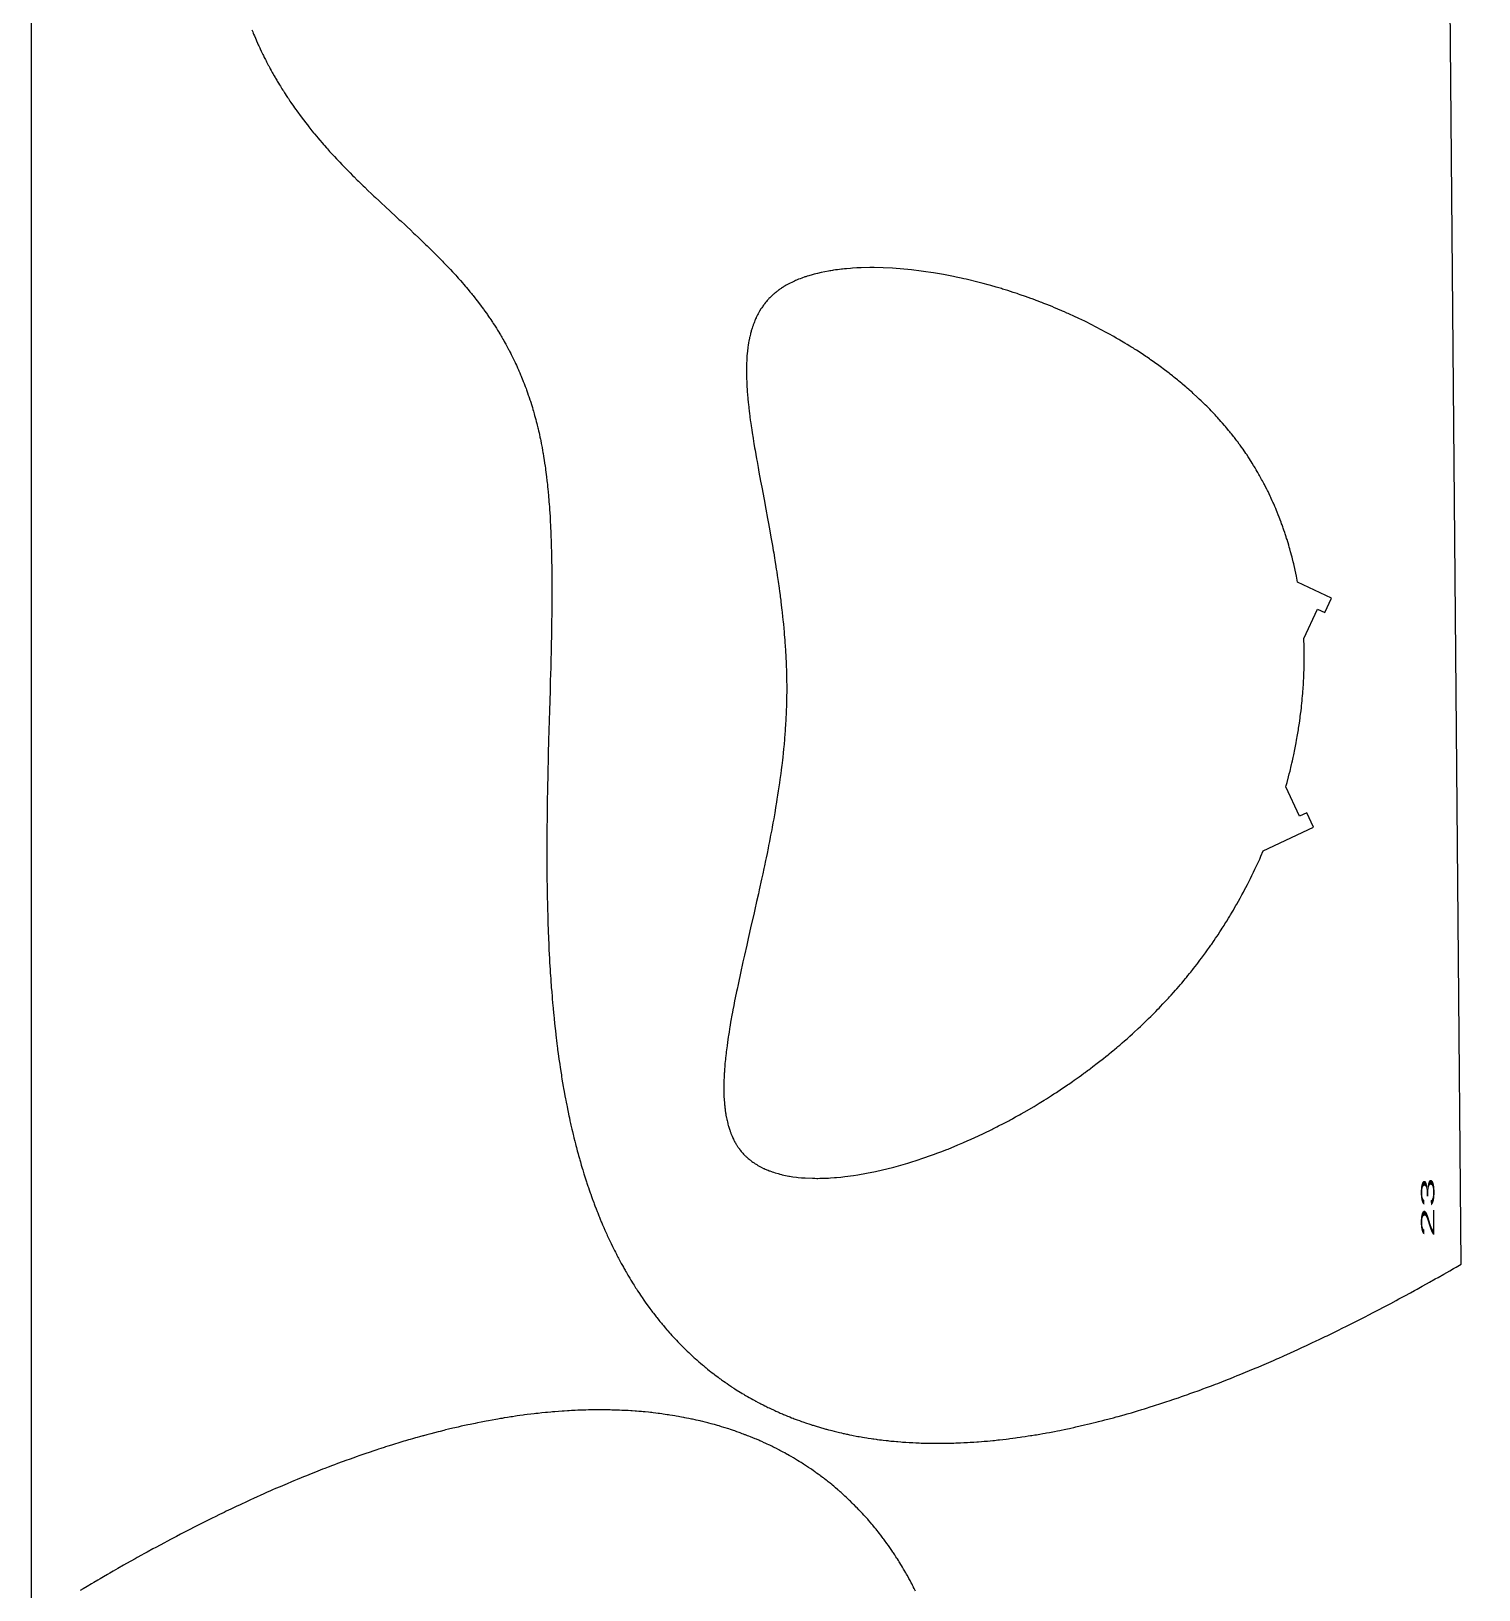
# Model space of a CAD drawing. Header units: metres. Extents: x 525 to 650, y -2 to 248.
# Drawn here: x 525.2 to 579.1, y 65.2 to 123.3 of the extents above; entities that cross this region are included whole.
import ezdxf

# ---------------------------------------------------------------- set-up
doc = ezdxf.new("R2010")
doc.units = ezdxf.units.M
doc.header["$MEASUREMENT"] = 0
doc.layers.add('1', color=7, linetype='Continuous', lineweight=0)
doc.styles.add('Style-ENGINEERING', font='ENGINEERING.shx')

msp = doc.modelspace()

# ---------------------------------------------------------------- linework, layer by layer
at = {"flags": 128}
for points in [[(650.1547, -2.443354), (650.1547, 247.556646), (525.1547, 247.556646), (525.1547, -2.443354), (650.1547, -2.443354)], [(533.378613, 123.361351), (533.408894, 123.285136), (533.429381, 123.234423), (533.443172, 123.200658), (533.47107, 123.133229), (533.509247, 123.042771), (533.535118, 122.982602), (533.55255, 122.942549), (533.587856, 122.862586), (533.61472, 122.802739), (533.632812, 122.762899), (533.669432, 122.683362), (533.687958, 122.643664), (533.725441, 122.564407), (533.763496, 122.485335), (533.78918, 122.432723), (533.806443, 122.397693), (533.841301, 122.327742), (533.880708, 122.249877), (533.907236, 122.198156), (533.925035, 122.163759), (533.960904, 122.095163), (533.988041, 122.043889), (534.006243, 122.009788), (534.042912, 121.941781), (534.061378, 121.907874), (534.09857, 121.840252), (534.136108, 121.772884), (534.161323, 121.728112), (534.212204, 121.638899), (534.243019, 121.585581), (534.263681, 121.550123), (534.305286, 121.479415), (534.326229, 121.444164), (534.368394, 121.373867), (534.410927, 121.303842), (534.439486, 121.257307), (534.497088, 121.164594), (534.52977, 121.11265), (534.55167, 121.078103), (534.595737, 121.009205), (534.617903, 120.974853), (534.662498, 120.906344), (534.707444, 120.838093), (534.737601, 120.792733), (534.798375, 120.702354), (534.832828, 120.651712), (534.855904, 120.618029), (534.902309, 120.550851), (534.925639, 120.517355), (534.972551, 120.45055), (535.019798, 120.383991), (535.051481, 120.339754), (535.115291, 120.251607), (535.151441, 120.202213), (535.175644, 120.16936), (535.224296, 120.103834), (535.248745, 120.071161), (535.297887, 120.005996), (535.347354, 119.941069), (535.380512, 119.897917), (535.447257, 119.811929), (535.504018, 119.739703), (535.542084, 119.691718), (535.618756, 119.596145), (535.676729, 119.524812), (535.7156, 119.477419), (535.793867, 119.38302), (535.833261, 119.336011), (535.912559, 119.24237), (535.992527, 119.149222), (536.046205, 119.087392), (536.08215, 119.04629), (536.154419, 118.964364), (536.195289, 118.918442), (536.277493, 118.826937), (536.3603, 118.735877), (536.415833, 118.675412), (536.452997, 118.635206), (536.527662, 118.555043), (536.568534, 118.511496), (536.65066, 118.424684), (536.733281, 118.338236), (536.788629, 118.2808), (536.825643, 118.242594), (536.899943, 118.166382), (536.91211, 118.153961), (536.955435, 118.109863), (537.042376, 118.021972), (537.129689, 117.93447), (537.188095, 117.876343), (537.305356, 117.76056), (537.349476, 117.717296), (537.437945, 117.631006), (537.526701, 117.545018), (537.586022, 117.487851), (537.705, 117.373867), (537.839335, 117.246143), (537.929146, 117.16126), (537.98912, 117.104777), (538.109283, 116.992036), (538.193923, 116.912922), (538.363497, 116.755003), (538.533346, 116.597372), (538.759995, 116.38739), (538.873304, 116.282382), (538.924274, 116.235108), (539.085218, 116.085571), (539.165575, 116.0107), (539.285918, 115.898226), (539.405981, 115.785503), (539.465889, 115.729033), (539.585422, 115.615844), (539.645032, 115.559112), (539.734233, 115.473824), (539.852729, 115.35972), (539.911773, 115.302488), (540.000062, 115.216397), (540.088, 115.129995), (540.131828, 115.086671), (540.209505, 115.009438), (540.248222, 114.970715), (540.306143, 114.912493), (540.392658, 114.824837), (540.478714, 114.736778), (540.521563, 114.69259), (540.597432, 114.613763), (540.635216, 114.574216), (540.691696, 114.514725), (540.775965, 114.42509), (540.859673, 114.33496), (540.90131, 114.289703), (540.974962, 114.208922), (541.011607, 114.168372), (541.066344, 114.107343), (541.147917, 114.015331), (541.228832, 113.922739), (541.269036, 113.87622), (541.340084, 113.793143), (541.375399, 113.751421), (541.428107, 113.688604), (541.480492, 113.625502), (541.506561, 113.593842), (541.55845, 113.530303), (541.584268, 113.498422), (541.622836, 113.45046), (541.69092, 113.36477), (541.724728, 113.321719), (541.775144, 113.256881), (541.825199, 113.191726), (541.85009, 113.159027), (541.899595, 113.093386), (541.924207, 113.060443), (541.96095, 113.010872), (542.00422, 112.951877), (542.025742, 112.92228), (542.057881, 112.877757), (542.105765, 112.810688), (542.153255, 112.743271), (542.176851, 112.709431), (542.223742, 112.641487), (542.247036, 112.607381), (542.281785, 112.556053), (542.323307, 112.494), (542.343941, 112.462862), (542.374733, 112.416014), (542.420561, 112.345425), (542.465953, 112.27445), (542.488484, 112.238817), (542.533213, 112.167258), (542.555411, 112.131331), (542.588497, 112.077254), (542.593058, 112.069749), (542.640329, 111.991229), (542.67147, 111.938748), (542.692065, 111.903701), (542.732859, 111.833464), (542.763107, 111.780662), (542.783107, 111.745401), (542.822712, 111.674736), (542.842317, 111.639333), (542.881131, 111.568384), (542.919418, 111.497246), (542.944652, 111.449715), (542.961344, 111.417981), (542.994418, 111.354402), (543.022585, 111.299496), (543.041193, 111.26283), (543.077999, 111.189352), (543.096199, 111.15254), (543.096199, 111.15254), (543.132192, 111.078769), (543.167644, 111.004804), (543.19098, 110.955386), (543.206404, 110.922392), (543.236935, 110.856292), (543.262366, 110.800401), (543.279153, 110.76308), (543.312328, 110.688295), (543.328717, 110.650831), (543.361098, 110.575761), (543.392952, 110.5005), (543.413897, 110.450222), (543.427731, 110.416657), (543.455091, 110.349415), (543.477856, 110.292565), (543.492871, 110.254606), (543.522513, 110.17855), (543.537142, 110.140453), (543.566016, 110.06412), (543.59438, 109.987604), (543.613007, 109.936492), (543.625301, 109.902372), (543.649591, 109.834026), (543.679765, 109.74732), (543.69953, 109.689391), (543.712553, 109.650715), (543.738227, 109.573231), (543.757161, 109.515003), (543.769631, 109.476128), (543.794206, 109.398249), (543.806311, 109.359243), (543.830162, 109.281103), (543.853534, 109.20279), (543.86885, 109.150487), (543.898852, 109.045652), (543.914849, 108.988399), (543.925377, 108.950181), (543.946105, 108.873627), (543.956305, 108.835292), (543.976383, 108.758504), (543.996031, 108.681561), (544.008892, 108.630181), (544.03405, 108.527217), (544.043291, 108.488535), (544.061458, 108.41106), (544.07921, 108.333435), (544.090814, 108.281602), (544.113475, 108.17774), (544.129995, 108.099672), (544.140784, 108.047545), (544.161825, 107.9431), (544.172079, 107.890781), (544.19206, 107.785954), (544.211343, 107.680876), (544.223814, 107.610686), (544.231959, 107.563831), (544.247843, 107.469977), (544.261952, 107.383665), (544.271096, 107.326115), (544.288766, 107.210995), (544.305624, 107.09585), (544.316425, 107.019075), (544.323437, 106.967885), (544.337018, 106.865493), (544.344891, 106.804049), (544.360035, 106.681144), (544.374401, 106.558214), (544.383561, 106.476249), (544.389488, 106.4216), (544.400922, 106.31229), (544.407113, 106.250795), (544.418994, 106.127791), (544.430224, 106.004767), (544.437361, 105.922741), (544.441969, 105.868052), (544.450831, 105.758664), (544.455614, 105.697127), (544.464756, 105.57404), (544.473351, 105.450937), (544.478787, 105.368859), (544.488977, 105.204683), (544.492572, 105.14311), (544.499403, 105.019954), (544.505771, 104.896783), (544.509766, 104.814662), (544.517181, 104.650402), (544.519769, 104.588799), (544.524643, 104.465583), (544.529122, 104.342355), (544.531897, 104.260197), (544.536958, 104.095866), (544.541905, 103.910971), (544.544783, 103.787696), (544.546522, 103.705506), (544.549587, 103.541115), (544.552402, 103.356156), (544.553923, 103.232839), (544.554786, 103.150623), (544.556162, 102.986181), (544.557176, 102.801167), (544.557554, 102.677816), (544.557632, 102.431093), (544.557135, 102.246033), (544.556554, 102.122653), (544.55483, 101.875875), (544.553076, 101.690778), (544.551701, 101.567374), (544.548492, 101.320551), (544.546672, 101.197134), (544.542632, 100.950286), (544.538103, 100.703424), (544.534836, 100.538841), (544.527772, 100.20966), (544.519103, 99.839309), (544.512966, 99.592398), (544.500023, 99.098557), (544.48989, 98.728165), (544.469072, 97.987369), (544.448307, 97.246573), (544.43822, 96.876182), (544.425318, 96.382337), (544.419167, 96.13542), (544.410399, 95.765054), (544.403135, 95.435851), (544.399713, 95.271253), (544.394862, 95.024362), (544.38828, 94.654039), (544.383192, 94.324878), (544.380938, 94.160303), (544.377941, 93.913449), (544.375428, 93.666604), (544.374362, 93.543185), (544.372791, 93.32378), (544.372166, 93.214081), (544.371436, 93.049536), (544.370821, 92.802728), (544.370806, 92.555932), (544.371031, 92.432538), (544.371826, 92.21318), (544.372419, 92.103504), (544.37356, 91.938996), (544.375851, 91.692246), (544.378864, 91.445509), (544.38065, 91.322146), (544.3843, 91.102844), (544.386358, 90.993197), (544.389744, 90.828733), (544.395513, 90.582051), (544.402137, 90.335385), (544.405778, 90.212058), (544.412811, 89.992822), (544.416602, 89.88321), (544.422638, 89.718798), (544.429103, 89.554394), (544.432499, 89.472196), (544.439626, 89.307805), (544.443358, 89.225613), (544.449172, 89.102329), (544.460158, 88.883171), (544.465969, 88.773598), (544.475091, 88.609247), (544.484711, 88.444905), (544.489711, 88.362738), (544.500097, 88.198411), (544.505486, 88.116252), (544.513817, 87.993018), (544.524084, 87.84697), (544.529379, 87.773949), (544.537526, 87.664422), (544.550216, 87.500141), (544.56348, 87.33587), (544.57033, 87.25374), (544.584476, 87.089487), (544.591774, 87.007365), (544.603007, 86.884188), (544.618526, 86.719962), (544.626522, 86.637854), (544.638815, 86.514697), (544.65794, 86.329976), (544.677903, 86.145272), (544.688206, 86.052926), (544.704068, 85.914415), (544.720428, 85.775914), (544.728797, 85.706667), (544.745919, 85.568181), (544.754675, 85.498942), (544.768054, 85.395087), (544.772579, 85.360472), (544.794477, 85.196466), (544.805703, 85.114528), (544.822892, 84.991702), (544.840508, 84.868977), (544.849478, 84.807652), (544.867745, 84.685078), (544.877044, 84.623829), (544.8912, 84.532005), (544.910468, 84.409665), (544.920272, 84.348534), (544.920272, 84.348534), (544.935192, 84.256889), (544.958061, 84.119533), (544.982795, 83.974979), (544.995412, 83.90276), (545.014654, 83.794506), (545.044239, 83.632292), (545.064451, 83.524263), (545.074705, 83.470283), (545.090272, 83.389357), (545.111381, 83.281537), (545.122087, 83.227662), (545.138339, 83.146895), (545.163151, 83.025846), (545.193244, 82.882539), (545.208572, 82.810952), (545.231922, 82.703654), (545.255706, 82.596457), (545.267762, 82.542897), (545.292207, 82.435854), (545.304596, 82.382371), (545.323391, 82.302196), (545.34885, 82.195389), (545.361751, 82.142026), (545.381319, 82.062031), (545.411163, 81.942154), (545.438193, 81.835713), (545.451887, 81.782534), (545.472654, 81.702818), (545.504317, 81.583365), (545.536604, 81.464056), (545.552984, 81.404457), (545.582497, 81.298594), (545.597444, 81.245707), (545.620106, 81.166433), (545.654645, 81.047649), (545.689849, 80.92902), (545.707702, 80.869764), (545.737611, 80.771823), (545.752741, 80.722894), (545.775658, 80.649551), (545.810537, 80.539655), (545.846028, 80.4299), (545.864006, 80.375077), (545.900429, 80.26554), (545.918877, 80.210826), (545.946848, 80.128824), (545.984705, 80.019619), (546.003877, 79.965073), (546.032942, 79.883325), (546.077236, 79.760864), (546.08325, 79.74443), (546.118368, 79.649359), (546.1361, 79.601924), (546.162915, 79.530899), (546.203629, 79.424648), (546.244935, 79.318744), (546.265812, 79.265923), (546.308016, 79.160543), (546.329344, 79.107985), (546.361619, 79.029315), (546.399136, 78.939148), (546.418064, 78.894164), (546.446672, 78.826814), (546.490068, 78.726072), (546.534049, 78.625672), (546.556261, 78.575602), (546.60113, 78.47572), (546.623787, 78.425911), (546.658055, 78.35136), (546.704273, 78.252268), (546.727609, 78.202854), (546.7629, 78.128902), (546.816482, 78.01835), (546.864767, 77.920466), (546.889143, 77.871661), (546.926, 77.798624), (546.963211, 77.725794), (546.98195, 77.689457), (547.019697, 77.61694), (547.038705, 77.580761), (547.067386, 77.52659), (547.11888, 77.430582), (547.14487, 77.38272), (547.184161, 77.311106), (547.223823, 77.239709), (547.243793, 77.204091), (547.284013, 77.133021), (547.304264, 77.097568), (547.334818, 77.044491), (547.389662, 76.950442), (547.417338, 76.903566), (547.459174, 76.833439), (547.501396, 76.763538), (547.522653, 76.728673), (547.56546, 76.659115), (547.587011, 76.624421), (547.619522, 76.57249), (547.677873, 76.48049), (547.707315, 76.434646), (547.751813, 76.366076), (547.796718, 76.297744), (547.819323, 76.263667), (547.864841, 76.195693), (547.887755, 76.161796), (547.922319, 76.111065), (547.984348, 76.021215), (548.015642, 75.976454), (548.062936, 75.909518), (548.110656, 75.842832), (548.134677, 75.809583), (548.183043, 75.743274), (548.207388, 75.710214), (548.244111, 75.660744), (548.287954, 75.6023), (548.310006, 75.573155), (548.343248, 75.529532), (548.393482, 75.464316), (548.444166, 75.399361), (548.469678, 75.366983), (548.521042, 75.302427), (548.546895, 75.270249), (548.585891, 75.222108), (548.642679, 75.152839), (548.671277, 75.118325), (548.714433, 75.066704), (548.779752, 74.989615), (548.845779, 74.91294), (548.879061, 74.87476), (548.946163, 74.798714), (548.979986, 74.760851), (549.031062, 74.704256), (549.079679, 74.651029), (549.104085, 74.624542), (549.140819, 74.584967), (549.196196, 74.525959), (549.251906, 74.467375), (549.279887, 74.438242), (549.336098, 74.380296), (549.364328, 74.351482), (549.406831, 74.30846), (549.463794, 74.251471), (549.492401, 74.223136), (549.535468, 74.180834), (549.600422, 74.117831), (549.658515, 74.062282), (549.687688, 74.034667), (549.731604, 73.993446), (549.797833, 73.932066), (549.864488, 73.871228), (549.897975, 73.841013), (549.95777, 73.787632), (549.987795, 73.761102), (550.032989, 73.721509), (550.101137, 73.662573), (550.169713, 73.604182), (550.204161, 73.57519), (550.273379, 73.517617), (550.308148, 73.489035), (550.360504, 73.446418), (550.436573, 73.385388), (550.474797, 73.355115), (550.53237, 73.310005), (550.590227, 73.265258), (550.619263, 73.243021), (550.677547, 73.198818), (550.706796, 73.176852), (550.750803, 73.144075), (550.809729, 73.100689), (550.839299, 73.079133), (550.883788, 73.046969), (550.950824, 72.999107), (551.010716, 72.956951), (551.040769, 72.93601), (551.085983, 72.90477), (551.154107, 72.858295), (551.222596, 72.812284), (551.256976, 72.789452), (551.333062, 72.739547), (551.371271, 72.714806), (551.428793, 72.677959), (551.486564, 72.64143), (551.515544, 72.623286), (551.57369, 72.587235), (551.602857, 72.569329), (551.646726, 72.54262), (551.705436, 72.507287), (551.734886, 72.489741), (551.779178, 72.463571), (551.845882, 72.424655), (551.905442, 72.390404), (551.935316, 72.373398), (551.980247, 72.348041), (552.047908, 72.310344), (552.11589, 72.273055), (552.150002, 72.254563), (552.157752, 72.250382), (552.247472, 72.202522), (552.307447, 72.171079), (552.307447, 72.171079), (552.347501, 72.150324), (552.427781, 72.109303), (552.48814, 72.078966), (552.528449, 72.058945), (552.609237, 72.019387), (552.649715, 71.99985), (552.730838, 71.961257), (552.812183, 71.923303), (552.866535, 71.898353), (552.902825, 71.881876), (552.975533, 71.849295), (553.032281, 71.824264), (553.070171, 71.807743), (553.146089, 71.775099), (553.184117, 71.758975), (553.26031, 71.727124), (553.336686, 71.695798), (553.387704, 71.675204), (553.42176, 71.661604), (553.489981, 71.634711), (553.547652, 71.612338), (553.586156, 71.597583), (553.663297, 71.568461), (553.701934, 71.554091), (553.779342, 71.525736), (553.856926, 71.497889), (553.908746, 71.479605), (553.943337, 71.46754), (554.012621, 71.44371), (554.051653, 71.430479), (554.129849, 71.404392), (554.208218, 71.378803), (554.260559, 71.36202), (554.295496, 71.350953), (554.365471, 71.329112), (554.444355, 71.305004), (554.497038, 71.289205), (554.532202, 71.278792), (554.60263, 71.258256), (554.655539, 71.243106), (554.690853, 71.233125), (554.761581, 71.21345), (554.796994, 71.203755), (554.867919, 71.184649), (554.938975, 71.165921), (554.986419, 71.153645), (555.08148, 71.129593), (555.170983, 71.107605), (555.230765, 71.093271), (555.270669, 71.083859), (555.350597, 71.065377), (555.410648, 71.051816), (555.450731, 71.042918), (555.531015, 71.025462), (555.571217, 71.016904), (555.651737, 71.000126), (555.732415, 70.983799), (555.786286, 70.973163), (555.894237, 70.952487), (555.902878, 70.950869), (555.964326, 70.939514), (556.005293, 70.932093), (556.087233, 70.91761), (556.128205, 70.910545), (556.210155, 70.896769), (556.29211, 70.883458), (556.346751, 70.874842), (556.45604, 70.858219), (556.51752, 70.849224), (556.558509, 70.843368), (556.640491, 70.831991), (556.681484, 70.82647), (556.763475, 70.81576), (556.845472, 70.805489), (556.90014, 70.798883), (557.009484, 70.786248), (557.070994, 70.779475), (557.112003, 70.775092), (557.194025, 70.766645), (557.235038, 70.762579), (557.317068, 70.75476), (557.399104, 70.747355), (557.453797, 70.742648), (557.563192, 70.733777), (557.624731, 70.729104), (557.747818, 70.720434), (557.870917, 70.712659), (557.952989, 70.707967), (558.007707, 70.705055), (558.11715, 70.699748), (558.240285, 70.694591), (558.322381, 70.691628), (558.377114, 70.689862), (558.486588, 70.686829), (558.568699, 70.684987), (558.623443, 70.683964), (558.732937, 70.682407), (558.787687, 70.68187), (558.897194, 70.681279), (559.00671, 70.681323), (559.079725, 70.681703), (559.128404, 70.68211), (559.225766, 70.683294), (559.287382, 70.684295), (559.410621, 70.68688), (559.533871, 70.690233), (559.616043, 70.692891), (559.670827, 70.694851), (559.780402, 70.699214), (559.903682, 70.704827), (559.985875, 70.70898), (560.040672, 70.71193), (560.150273, 70.718262), (560.232479, 70.723387), (560.287285, 70.726982), (560.396903, 70.734595), (560.451715, 70.738612), (560.561344, 70.747066), (560.670982, 70.756074), (560.744077, 70.762385), (560.792809, 70.766727), (560.890278, 70.775733), (560.98473, 70.784867), (561.047701, 70.791177), (561.173651, 70.804324), (561.236629, 70.811159), (561.362592, 70.82535), (561.488565, 70.840228), (561.572552, 70.850525), (561.628546, 70.857558), (561.740538, 70.872021), (561.831128, 70.884106), (561.891466, 70.892346), (562.012011, 70.90926), (562.072219, 70.917933), (562.192504, 70.935704), (562.312619, 70.954039), (562.392602, 70.966571), (562.445883, 70.975062), (562.552346, 70.992367), (562.613446, 71.002503), (562.735519, 71.023192), (562.857424, 71.044436), (562.938601, 71.058903), (562.992678, 71.068682), (563.100735, 71.088558), (563.161461, 71.099925), (563.282792, 71.123054), (563.403964, 71.146707), (563.484658, 71.162764), (563.538415, 71.173595), (563.645838, 71.19556), (563.766543, 71.220748), (563.846929, 71.237818), (563.900483, 71.24932), (564.0075, 71.272617), (564.087687, 71.290343), (564.247863, 71.32644), (564.407782, 71.363387), (564.514252, 71.388484), (564.585171, 71.40542), (564.726859, 71.439778), (564.846258, 71.469267), (564.92578, 71.489177), (565.084644, 71.529593), (565.163986, 71.550097), (565.322492, 71.591689), (565.480765, 71.634051), (565.586151, 71.662715), (565.656352, 71.68201), (565.79662, 71.721043), (565.914834, 71.75443), (565.993573, 71.776916), (566.150887, 71.822433), (566.229461, 71.845461), (566.386449, 71.892049), (566.543224, 71.93934), (566.647622, 71.971254), (566.71717, 71.992699), (566.856142, 72.035994), (566.973274, 72.07294), (567.051298, 72.097779), (567.207195, 72.147956), (567.285069, 72.173292), (567.440667, 72.224451), (567.596069, 72.276256), (567.699563, 72.311147), (567.768511, 72.334564), (567.906295, 72.381769), (568.022434, 72.421981), (568.099802, 72.448981), (568.254397, 72.50344), (568.331626, 72.530897), (568.485946, 72.586262), (568.640085, 72.642222), (568.742745, 72.679855), (568.811142, 72.705089), (568.94783, 72.755898), (568.94783, 72.755898), (569.063053, 72.799122), (569.139815, 72.828116), (569.293209, 72.886529), (569.369842, 72.915945), (569.522981, 72.975196), (569.675952, 73.034997), (569.777841, 73.075168), (569.845727, 73.102083), (569.9814, 73.15623), (570.095776, 73.202244), (570.171976, 73.233085), (570.324256, 73.295162), (570.400336, 73.326396), (570.552379, 73.389252), (570.704267, 73.452621), (570.805439, 73.495148), (570.87285, 73.523624), (571.007581, 73.580873), (571.096327, 73.618825), (571.273666, 73.695236), (571.450802, 73.772317), (571.56878, 73.824072), (571.647383, 73.858738), (571.804472, 73.928456), (571.836263, 73.942636), (571.970384, 74.00272), (572.059701, 74.042965), (572.238102, 74.123905), (572.327187, 74.164598), (572.505129, 74.246424), (572.682771, 74.328832), (572.801034, 74.384089), (572.879804, 74.421068), (573.03717, 74.49536), (573.148844, 74.548414), (573.223231, 74.583907), (573.371851, 74.655184), (573.446087, 74.690969), (573.594409, 74.762825), (573.742535, 74.835061), (573.841177, 74.883428), (574.038205, 74.98066), (574.148884, 75.035641), (574.222611, 75.072409), (574.369924, 75.146218), (574.44351, 75.183258), (574.590545, 75.257606), (574.737397, 75.332308), (574.835197, 75.382305), (575.030558, 75.482763), (575.140309, 75.539539), (575.359515, 75.653667), (575.57833, 75.768551), (575.723992, 75.845556), (575.821006, 75.897075), (576.014809, 76.000547), (576.123694, 76.059002), (576.341184, 76.17645), (576.558308, 76.294607), (576.702857, 76.373767), (576.799134, 76.426711), (576.991479, 76.533007), (577.153554, 76.623112), (577.261495, 76.683392), (577.477119, 76.804453), (577.584803, 76.865231), (577.799918, 76.987277), (578.0147, 77.109969), (578.157704, 77.192117), (578.25296, 77.247039), (578.44328, 77.357254), (577.964096, 131.393236)], [(571.068271, 92.764267), (572.940224, 93.637173), (572.686653, 94.180958), (572.41476, 94.054172), (571.907618, 95.141742), (571.922662, 95.195492), (571.952262, 95.303066), (572.009513, 95.518487), (572.037161, 95.626324), (572.064155, 95.73424), (572.077407, 95.788227), (572.096978, 95.869239), (572.122497, 95.977315), (572.135011, 96.031378), (572.153473, 96.112499), (572.18047, 96.234243), (572.203767, 96.342515), (572.215167, 96.396669), (572.231957, 96.477922), (572.256442, 96.599845), (572.280087, 96.721815), (572.291593, 96.782815), (572.311528, 96.891282), (572.321245, 96.945526), (572.335507, 97.0269), (572.356195, 97.148982), (572.376033, 97.271081), (572.385634, 97.332134), (572.404196, 97.454246), (572.413157, 97.515303), (572.426199, 97.606887), (572.441032, 97.715424), (572.448195, 97.769689), (572.458622, 97.851081), (572.473546, 97.97315), (572.487609, 98.095191), (572.494318, 98.1562), (572.507087, 98.278188), (572.513147, 98.339166), (572.521832, 98.430611), (572.532653, 98.552491), (572.537737, 98.61341), (572.544956, 98.704758), (572.551685, 98.796069), (572.554866, 98.84171), (572.561914, 98.949852), (572.565179, 99.003899), (572.569753, 99.08494), (572.575882, 99.206427), (572.581133, 99.32782), (572.583429, 99.388479), (572.587359, 99.509719), (572.588993, 99.570297), (572.591031, 99.661111), (572.592972, 99.782093), (572.593611, 99.842537), (572.594153, 99.933142), (572.594194, 100.023672), (572.594027, 100.068908), (572.59297, 100.189439), (572.592106, 100.24965), (572.590392, 100.339895), (572.588175, 100.430052), (572.586877, 100.475097), (572.583903, 100.565117), (572.582227, 100.610092), (572.579476, 100.677509), (573.086617, 101.765079), (573.35851, 101.638293), (573.612081, 102.182078), (572.344273, 102.773266), (572.300335, 103.000284), (572.277009, 103.113354), (572.252778, 103.226122), (572.240322, 103.282391), (572.214729, 103.394696), (572.201591, 103.45073), (572.181457, 103.534631), (572.153813, 103.646214), (572.139649, 103.701881), (572.117973, 103.785226), (572.095783, 103.86838), (572.084494, 103.909885), (572.053759, 104.020326), (572.038047, 104.075414), (572.014047, 104.15788), (571.989528, 104.240144), (571.977075, 104.281199), (571.951777, 104.363153), (571.938934, 104.404052), (571.919424, 104.465302), (571.884017, 104.573895), (571.865965, 104.628048), (571.838452, 104.709095), (571.810416, 104.789922), (571.796202, 104.830252), (571.767379, 104.910744), (571.752772, 104.950905), (571.730613, 105.011039), (571.700609, 105.091015), (571.68541, 105.130917), (571.662363, 105.190658), (571.627237, 105.280022), (571.584741, 105.385541), (571.56314, 105.438139), (571.530297, 105.516833), (571.496924, 105.595279), (571.480039, 105.634408), (571.445869, 105.712478), (571.428585, 105.751418), (571.402408, 105.809709), (571.36704, 105.887204), (571.349156, 105.925854), (571.32208, 105.983707), (571.280902, 106.070209), (571.24373, 106.146816), (571.224943, 106.18502), (571.196511, 106.242198), (571.153297, 106.327678), (571.109403, 106.412809), (571.0872, 106.455243), (571.03389, 106.555474), (571.006875, 106.605401), (570.965902, 106.680054), (570.924389, 106.754419), (570.903429, 106.791493), (570.861102, 106.865422), (570.839736, 106.902276), (570.807431, 106.957419), (570.763883, 107.030683), (570.741904, 107.067202), (570.708681, 107.12184), (570.658272, 107.203477), (570.612883, 107.275717), (570.589984, 107.311721), (570.555379, 107.365582), (570.502893, 107.446044), (570.449714, 107.526107), (570.422863, 107.565988), (570.3747, 107.636636), (570.350412, 107.67184), (570.313721, 107.724493), (570.258105, 107.80313), (570.201789, 107.88135), (570.17337, 107.920303), (570.116005, 107.997893), (570.087059, 108.036528), (570.043312, 108.09428), (569.991067, 108.162268), (569.955932, 108.207406), (569.932375, 108.237413), (569.884939, 108.297228), (569.849083, 108.341912), (569.825047, 108.371618), (569.776661, 108.430828), (569.752311, 108.460332), (569.703301, 108.519139), (569.653879, 108.577676), (569.620704, 108.616551), (569.553815, 108.693941), (569.515876, 108.737262), (569.490459, 108.766058), (569.439328, 108.823448), (569.413615, 108.852041), (569.361895, 108.909024), (569.309788, 108.965735), (569.274837, 109.003392), (569.204425, 109.078344), (569.177848, 109.106326), (569.124412, 109.162086), (569.070604, 109.217573), (569.034527, 109.254413), (568.961886, 109.32773), (568.906984, 109.382398), (568.870183, 109.418692), (568.79611, 109.490913), (568.758838, 109.526842), (568.683832, 109.598332), (568.608215, 109.669334), (568.455182, 109.809871), (568.411717, 109.849043), (568.382637, 109.875072), (568.324235, 109.926923), (568.294913, 109.952744), (568.23603, 110.00418), (568.17683, 110.055339), (568.137189, 110.089291), (568.057495, 110.156825), (568.02747, 110.182023), (567.96719, 110.23221), (567.906611, 110.282119), (567.866059, 110.315238), (567.784564, 110.381102), (567.723104, 110.430176), (567.681971, 110.462736), (567.599328, 110.527484), (567.557819, 110.559672), (567.474434, 110.623673), (567.390565, 110.687176), (567.390565, 110.687176), (567.221408, 110.812685), (567.125446, 110.882404), (567.061154, 110.928531), (567.018154, 110.959126), (566.931826, 111.019938), (566.866796, 111.065218), (566.82331, 111.095247), (566.736024, 111.154928), (566.692226, 111.18458), (566.604325, 111.243504), (566.516024, 111.301924), (566.338258, 111.417244), (566.271205, 111.459967), (566.226388, 111.48829), (566.136483, 111.544555), (566.091396, 111.572497), (566.00096, 111.627999), (565.91018, 111.682992), (565.727625, 111.791445), (565.681784, 111.818239), (565.589869, 111.871443), (565.497649, 111.924134), (565.312324, 112.027977), (565.219236, 112.079126), (565.032253, 112.17988), (564.844247, 112.278567), (564.465436, 112.469722), (564.41189, 112.495937), (564.304609, 112.547871), (564.197085, 112.599145), (564.125274, 112.632961), (564.077345, 112.655341), (563.981359, 112.699709), (563.87318, 112.748997), (563.800952, 112.781487), (563.752754, 112.802983), (563.65625, 112.845581), (563.583784, 112.877184), (563.535432, 112.898088), (563.438637, 112.939502), (563.390195, 112.960011), (563.293229, 113.000632), (563.196159, 113.040726), (563.001741, 113.119324), (562.892238, 113.162604), (562.819187, 113.191083), (562.770466, 113.209903), (562.672982, 113.247145), (562.599835, 113.274726), (562.551056, 113.292947), (562.45347, 113.328989), (562.404665, 113.34681), (562.307034, 113.38205), (562.209384, 113.416755), (562.014061, 113.484557), (561.940817, 113.509429), (561.891991, 113.525843), (561.794353, 113.558266), (561.745543, 113.574276), (561.647945, 113.605891), (561.550385, 113.636966), (561.355408, 113.697496), (561.306701, 113.71229), (561.209336, 113.741471), (561.112046, 113.77011), (560.917724, 113.825758), (560.820709, 113.852765), (560.627011, 113.905143), (560.433813, 113.955335), (560.049182, 114.049139), (560.001289, 114.060246), (559.905639, 114.082047), (559.810176, 114.103296), (559.619846, 114.144138), (559.524996, 114.163729), (559.335966, 114.201248), (559.147887, 114.236544), (558.774847, 114.300452), (558.682286, 114.315032), (558.498059, 114.34251), (558.315084, 114.367744), (557.953153, 114.411452), (557.247243, 114.471691), (556.904332, 114.488136), (556.56883, 114.495409), (556.404025, 114.495592), (556.080638, 114.489027), (555.922191, 114.482268), (555.765997, 114.473185), (555.688765, 114.467769), (555.536076, 114.455188), (555.460634, 114.448022), (555.385806, 114.44027), (555.348625, 114.436174), (555.201474, 114.418326), (555.128858, 114.40852), (555.056894, 114.398127), (555.021158, 114.39271), (554.950185, 114.381433), (554.914951, 114.375574), (554.862415, 114.366508), (554.588795, 114.31254), (554.456245, 114.281999), (554.326624, 114.24908), (554.262933, 114.231727), (554.137832, 114.195231), (554.076438, 114.176086), (554.015827, 114.156343), (553.985818, 114.146247), (553.867777, 114.104363), (553.80997, 114.08252), (553.752983, 114.060075), (553.7248, 114.048627), (553.669058, 114.025279), (553.641502, 114.013379), (553.600565, 113.995246), (553.49375, 113.94523), (553.44164, 113.919314), (553.390406, 113.892792), (553.365121, 113.879304), (553.315217, 113.851872), (553.290602, 113.837929), (553.254101, 113.816728), (553.206228, 113.787928), (553.182635, 113.7733), (553.147676, 113.751072), (553.113239, 113.728501), (553.096217, 113.717087), (553.058397, 113.691091), (553.033552, 113.67352), (553.017152, 113.661699), (552.98474, 113.637801), (552.96077, 113.619655), (552.944951, 113.607452), (552.913697, 113.582791), (552.898261, 113.570334), (552.86777, 113.545168), (552.837784, 113.519666), (552.818072, 113.502479), (552.779315, 113.467659), (552.757902, 113.447813), (552.743781, 113.434478), (552.715909, 113.407561), (552.702156, 113.393978), (552.675016, 113.366566), (552.648361, 113.338825), (552.630859, 113.32015), (552.596494, 113.282363), (552.583826, 113.268043), (552.558844, 113.239161), (552.534334, 113.209955), (552.518255, 113.190305), (552.486717, 113.150576), (552.463603, 113.120406), (552.448449, 113.100115), (552.418751, 113.059108), (552.404204, 113.038392), (552.375713, 112.99654), (552.348016, 112.954128), (552.294981, 112.867633), (552.280626, 112.842907), (552.271191, 112.826326), (552.252644, 112.792932), (552.243532, 112.77612), (552.225628, 112.742264), (552.208148, 112.708102), (552.196728, 112.685157), (552.174448, 112.63886), (552.166284, 112.62136), (552.150265, 112.586132), (552.134657, 112.550603), (552.124478, 112.526749), (552.104661, 112.478642), (552.090267, 112.442213), (552.080893, 112.417761), (552.062674, 112.368463), (552.053826, 112.343616), (552.036651, 112.293531), (552.020164, 112.242924), (551.989224, 112.140155), (551.983721, 112.120657), (551.972995, 112.081444), (551.96264, 112.041943), (551.955941, 112.01545), (551.943028, 111.962084), (551.933766, 111.921728), (551.92779, 111.894666), (551.916314, 111.840166), (551.910811, 111.812729), (551.900271, 111.757482), (551.890347, 111.701738), (551.872318, 111.588774), (551.866174, 111.545909), (551.862262, 111.51718), (551.854876, 111.459358), (551.851401, 111.430266), (551.84488, 111.371722), (551.838928, 111.3127), (551.838928, 111.3127), (551.828699, 111.193229), (551.826485, 111.163067), (551.822465, 111.10239), (551.81898, 111.041246), (551.813591, 110.917567), (551.811672, 110.855037), (551.80935, 110.72861), (551.809002, 110.600376), (551.813999, 110.338569), (551.816724, 110.263671), (551.818853, 110.213434), (551.820409, 110.179807), (551.823845, 110.112232), (551.826704, 110.06127), (551.833128, 109.958627), (551.840477, 109.855035), (551.845879, 109.785451), (551.849698, 109.73883), (551.857854, 109.645037), (551.862739, 109.591957), (551.873135, 109.485109), (551.884349, 109.37735), (551.892267, 109.305009), (551.897738, 109.256561), (551.909131, 109.159134), (551.922652, 109.048695), (551.932068, 108.97458), (551.938519, 108.924956), (551.951832, 108.825194), (551.962167, 108.749926), (551.969219, 108.699537), (551.983705, 108.598256), (552.006355, 108.445088), (552.022045, 108.342155), (552.054763, 108.134343), (552.073911, 108.016325), (552.086959, 107.937201), (552.113699, 107.777899), (552.127378, 107.697725), (552.155318, 107.536345), (552.183986, 107.373606), (552.203475, 107.264368), (552.243281, 107.044131), (552.273794, 106.877436), (552.336266, 106.540233), (552.378804, 106.312672), (552.46541, 105.851146), (552.531172, 105.499588), (552.597124, 105.143572), (552.630028, 104.963943), (552.679136, 104.69253), (552.7224, 104.44934), (552.743851, 104.327078), (552.775754, 104.142869), (552.807278, 103.957698), (552.82288, 103.864759), (552.85373, 103.678183), (552.868963, 103.584553), (552.891554, 103.443686), (552.921152, 103.25509), (552.935712, 103.160467), (552.957232, 103.018132), (552.978348, 102.875325), (552.988746, 102.803747), (553.024807, 102.548325), (553.042273, 102.420086), (553.05934, 102.291501), (553.067719, 102.227081), (553.084157, 102.097991), (553.092212, 102.033322), (553.104083, 101.936165), (553.119506, 101.806342), (553.127039, 101.741311), (553.13811, 101.643619), (553.154187, 101.496755), (553.167928, 101.36589), (553.174599, 101.300345), (553.18435, 101.201892), (553.198387, 101.05391), (553.211697, 100.905571), (553.218071, 100.831271), (553.228929, 100.698971), (553.234127, 100.632721), (553.241628, 100.533223), (553.252201, 100.383706), (553.261938, 100.233872), (553.266486, 100.158839), (553.27221, 100.058676), (553.274925, 100.008545), (553.27881, 99.933287), (553.284211, 99.820263), (553.289937, 99.686101), (553.292521, 99.618938), (553.296041, 99.518092), (553.299129, 99.417127), (553.300509, 99.366601), (553.302934, 99.265462), (553.303978, 99.21485), (553.305332, 99.13888), (553.306734, 99.037492), (553.307261, 98.986757), (553.30783, 98.910606), (553.308182, 98.79627), (553.307982, 98.694531), (553.307698, 98.643624), (553.307041, 98.567219), (553.305528, 98.452511), (553.303374, 98.337686), (553.302052, 98.280231), (553.299764, 98.193997), (553.298034, 98.136473), (553.294094, 98.02135), (553.291885, 97.963751), (553.286995, 97.848482), (553.281486, 97.733124), (553.277473, 97.656171), (553.274649, 97.60485), (553.268646, 97.502162), (553.265064, 97.444375), (553.257462, 97.328749), (553.249283, 97.213061), (553.243516, 97.135903), (553.239533, 97.08445), (553.231238, 96.981517), (553.221391, 96.865673), (553.214528, 96.788422), (553.209821, 96.736911), (553.200098, 96.633872), (553.192536, 96.556578), (553.176736, 96.401958), (553.160052, 96.247308), (553.14845, 96.144199), (553.124126, 95.937976), (553.117021, 95.879978), (553.102474, 95.76399), (553.087484, 95.648018), (553.077249, 95.570714), (553.056213, 95.416142), (553.039952, 95.300251), (553.028887, 95.223011), (553.006229, 95.06859), (552.994643, 94.991413), (552.97097, 94.837131), (552.946649, 94.68296), (552.930086, 94.580247), (552.896156, 94.375003), (552.876615, 94.259669), (552.863412, 94.182831), (552.836597, 94.029282), (552.822991, 93.952575), (552.795396, 93.799305), (552.767311, 93.646239), (552.748327, 93.544315), (552.709762, 93.340772), (552.695105, 93.264554), (552.665486, 93.112309), (552.635482, 92.960329), (552.615276, 92.859163), (552.574409, 92.657221), (552.543388, 92.50612), (552.522542, 92.405564), (552.48049, 92.204896), (552.459296, 92.104792), (552.416609, 91.905065), (552.373567, 91.706006), (552.286642, 91.310026), (552.253827, 91.162309), (552.187973, 90.868226), (552.121974, 90.576033), (552.077986, 90.382343), (551.990288, 89.997762), (551.874582, 89.491178), (551.817548, 89.240713), (551.73339, 88.868769), (551.678404, 88.623421), (551.651296, 88.501561), (551.61116, 88.319815), (551.558717, 88.079487), (551.532991, 87.960202), (551.495066, 87.7824), (551.45799, 87.605979), (551.439786, 87.518296), (551.3924, 87.286234), (551.369368, 87.17118), (551.335693, 86.999848), (551.303113, 86.830044), (551.287252, 86.745725), (551.266563, 86.633914), (551.25642, 86.578274), (551.241464, 86.495149), (551.219623, 86.371227), (551.200823, 86.261852), (551.191646, 86.207443), (551.178163, 86.12618), (551.158592, 86.005083), (551.139823, 85.884957), (551.130747, 85.825261), (551.100194, 85.615029), (551.100194, 85.615029), (551.085951, 85.511111), (551.07242, 85.408004), (551.065926, 85.356758), (551.053492, 85.254888), (551.047556, 85.204265), (551.039009, 85.128726), (551.028291, 85.02875), (551.023227, 84.979083), (551.016004, 84.904987), (551.009237, 84.83138), (551.006027, 84.794762), (550.998037, 84.69772), (550.994357, 84.649532), (550.989238, 84.57767), (550.984606, 84.506316), (550.982474, 84.470831), (550.978584, 84.400246), (550.976828, 84.365148), (550.974431, 84.312744), (550.970883, 84.22031), (550.969456, 84.174444), (550.967754, 84.106089), (550.966585, 84.03827), (550.966203, 84.004562), (550.965846, 83.937553), (550.965874, 83.904252), (550.966176, 83.854559), (550.967067, 83.788783), (550.967725, 83.756103), (550.968978, 83.707344), (550.971465, 83.634797), (550.980321, 83.465697), (550.986343, 83.382677), (550.993448, 83.300689), (550.997413, 83.260085), (551.006176, 83.179665), (551.010978, 83.13985), (551.018713, 83.080627), (551.03003, 83.002598), (551.036123, 82.963987), (551.045812, 82.90658), (551.056167, 82.849786), (551.061595, 82.82162), (551.076899, 82.747271), (551.085007, 82.710512), (551.097743, 82.655898), (551.111176, 82.601916), (551.118155, 82.575163), (551.132645, 82.522137), (551.140157, 82.495864), (551.151761, 82.456757), (551.173396, 82.388134), (551.1847, 82.354257), (551.19633, 82.320672), (551.202269, 82.303988), (551.214394, 82.270842), (551.220581, 82.254379), (551.230018, 82.229823), (551.242894, 82.197341), (551.249458, 82.181211), (551.259462, 82.157156), (551.274827, 82.121389), (551.288847, 82.089914), (551.295986, 82.07429), (551.306856, 82.050995), (551.323526, 82.016371), (551.340638, 81.982133), (551.34936, 81.965159), (551.381277, 81.905591), (551.397768, 81.87627), (551.414618, 81.847258), (551.423178, 81.832869), (551.440568, 81.804324), (551.4494, 81.790169), (551.462818, 81.769083), (551.481028, 81.741243), (551.490272, 81.727442), (551.504309, 81.706888), (551.525757, 81.676392), (551.545218, 81.649622), (551.555088, 81.636357), (551.57007, 81.61661), (551.592942, 81.587327), (551.616294, 81.558453), (551.628151, 81.54417), (551.64953, 81.51903), (551.660364, 81.506583), (551.676795, 81.488065), (551.701852, 81.460633), (551.727402, 81.433617), (551.740363, 81.420265), (551.766659, 81.393876), (551.779995, 81.380839), (551.800234, 81.361481), (551.820756, 81.34236), (551.834595, 81.329745), (551.862647, 81.304831), (551.87686, 81.292531), (551.905659, 81.268248), (551.93495, 81.244384), (551.954751, 81.228708), (551.995002, 81.197914), (552.010319, 81.186558), (552.041314, 81.164159), (552.072789, 81.142176), (552.094038, 81.127752), (552.137169, 81.099459), (552.170067, 81.078723), (552.19226, 81.065129), (552.237266, 81.038492), (552.260078, 81.025449), (552.306314, 80.999913), (552.353363, 80.975108), (552.449866, 80.927685), (552.468314, 80.919118), (552.505542, 80.902288), (552.543211, 80.885867), (552.568567, 80.875146), (552.619857, 80.854244), (552.658829, 80.839042), (552.685049, 80.829132), (552.738055, 80.809852), (552.764841, 80.800481), (552.818972, 80.782276), (552.873844, 80.764786), (552.985782, 80.731947), (553.028504, 80.720365), (553.057209, 80.712866), (553.115151, 80.698398), (553.144387, 80.69143), (553.203382, 80.678022), (553.263071, 80.665318), (553.384502, 80.642018), (553.415283, 80.636631), (553.477344, 80.62638), (553.540068, 80.616827), (553.667473, 80.599805), (553.732141, 80.592334), (553.863372, 80.579462), (553.997084, 80.569341), (554.271724, 80.5573), (554.324263, 80.556253), (554.359467, 80.555767), (554.430303, 80.555301), (554.465932, 80.555321), (554.537609, 80.555866), (554.609838, 80.557083), (554.755923, 80.561527), (554.792778, 80.563056), (554.866883, 80.566612), (554.941508, 80.570834), (555.092293, 80.581265), (555.168437, 80.587472), (555.322197, 80.601859), (555.477871, 80.618867), (555.794736, 80.660695), (555.955815, 80.685489), (556.282986, 80.742775), (556.61647, 80.810237), (557.300581, 80.975284), (557.650313, 81.072664), (557.826902, 81.125024), (558.004566, 81.179812), (558.093783, 81.208113), (558.453057, 81.327327), (558.63404, 81.390516), (558.815845, 81.456077), (558.907038, 81.489743), (559.089972, 81.558838), (559.181698, 81.594263), (559.273588, 81.630272), (559.319592, 81.648495), (559.688929, 81.799487), (559.874377, 81.878436), (560.060269, 81.959671), (560.153364, 82.001141), (560.339818, 82.08578), (560.433163, 82.128945), (560.526577, 82.172672), (560.573307, 82.194745), (560.760368, 82.284436), (560.853969, 82.330116), (560.947607, 82.376351), (560.994439, 82.399675), (561.088121, 82.446739), (561.13497, 82.470477), (561.205251, 82.506342), (561.39269, 82.603489), (561.48641, 82.652881), (561.58012, 82.702817), (561.626969, 82.727988), (561.720652, 82.778736), (561.767483, 82.804313), (561.837716, 82.842931), (561.931328, 82.894891), (561.978118, 82.921072), (562.048282, 82.960595), (562.153472, 83.020443), (562.153472, 83.020443), (562.526804, 83.238675), (562.712973, 83.350953), (562.898738, 83.465322), (562.99145, 83.523287), (563.176501, 83.640768), (563.268826, 83.700282), (563.361007, 83.760308), (563.407042, 83.790514), (563.590787, 83.91261), (563.682412, 83.97442), (563.773862, 84.036736), (563.819519, 84.068083), (563.910693, 84.131155), (563.956208, 84.162879), (564.02439, 84.2107), (564.205645, 84.339597), (564.295954, 84.404791), (564.38604, 84.47048), (564.430998, 84.50351), (564.520739, 84.569939), (564.56552, 84.603338), (564.632577, 84.653666), (564.721768, 84.721198), (564.766269, 84.755147), (564.832898, 84.806298), (564.932563, 84.883537), (565.108888, 85.022361), (565.196625, 85.092495), (565.28407, 85.163107), (565.32768, 85.198593), (565.414672, 85.269921), (565.458052, 85.305763), (565.522975, 85.359749), (565.609259, 85.432143), (565.652279, 85.468517), (565.716654, 85.523299), (565.812863, 85.605966), (565.898019, 85.679945), (565.940466, 85.717109), (566.00397, 85.773074), (566.098848, 85.857509), (566.193262, 85.94253), (566.240292, 85.985259), (566.406533, 86.138359), (566.489068, 86.215595), (566.571205, 86.293285), (566.612121, 86.3323), (566.693646, 86.410669), (566.734252, 86.450023), (566.794965, 86.509264), (566.875542, 86.588645), (566.915669, 86.628504), (566.975655, 86.6885), (567.065168, 86.778964), (567.144258, 86.859847), (567.183633, 86.900455), (567.242479, 86.961572), (567.330257, 87.053712), (567.417437, 87.146407), (567.4608, 87.192961), (567.53751, 87.276064), (567.575681, 87.317778), (567.632705, 87.380552), (567.717714, 87.475168), (567.802079, 87.570328), (567.844017, 87.618111), (567.9274, 87.714083), (567.968841, 87.762271), (568.030687, 87.834804), (568.077318, 87.889992), (568.108283, 87.92688), (568.169919, 88.000883), (568.20059, 88.037998), (568.261636, 88.112452), (568.322289, 88.187204), (568.362506, 88.237203), (568.442412, 88.33759), (568.472195, 88.375368), (568.531464, 88.45114), (568.590337, 88.527197), (568.629364, 88.578059), (568.706888, 88.680156), (568.764566, 88.757053), (568.802795, 88.80847), (568.87872, 88.911667), (568.916416, 88.963445), (568.99127, 89.067356), (569.065409, 89.171736), (569.114436, 89.24158), (569.146943, 89.288256), (569.211531, 89.381876), (569.238608, 89.421479), (569.292458, 89.500873), (569.345902, 89.580515), (569.381304, 89.633747), (569.451566, 89.740535), (569.503785, 89.820906), (569.53837, 89.87462), (569.606993, 89.98236), (569.641031, 90.036386), (569.708558, 90.144743), (569.775351, 90.253504), (569.819472, 90.326232), (569.848704, 90.374815), (569.906732, 90.47221), (569.955239, 90.554623), (569.987345, 90.609684), (570.051004, 90.720087), (570.082554, 90.775427), (570.145099, 90.886382), (570.206898, 90.997696), (570.247683, 91.072102), (570.274688, 91.121793), (570.328255, 91.221378), (570.358127, 91.277513), (570.417306, 91.390036), (570.475732, 91.50289), (570.514264, 91.578306), (570.539766, 91.628663), (570.590321, 91.729563), (570.64648, 91.843371), (570.683497, 91.919412), (570.707988, 91.97018), (570.756518, 92.071894), (570.79252, 92.14833), (570.816333, 92.199359), (570.863505, 92.301585), (570.886864, 92.352781), (570.933128, 92.455336), (570.978784, 92.558106), (571.068271, 92.764267)], [(558.1111, 65.167944), (558.062822, 65.264246), (558.038377, 65.312294), (558.033865, 65.321111), (557.996807, 65.392934), (557.978132, 65.428732), (557.949936, 65.482288), (557.907228, 65.562301), (557.864021, 65.641929), (557.864021, 65.641929), (557.842231, 65.681597), (557.798274, 65.760643), (557.776107, 65.800019), (557.74262, 65.858901), (557.690859, 65.948521), (557.664728, 65.993137), (557.625219, 66.059819), (557.585334, 66.126209), (557.56525, 66.159294), (557.524798, 66.225245), (557.504431, 66.258111), (557.473702, 66.307271), (557.432398, 66.372562), (557.411604, 66.405097), (557.380234, 66.453761), (557.332777, 66.526445), (557.287335, 66.595015), (557.264451, 66.629174), (557.22992, 66.680253), (557.177662, 66.756515), (557.12485, 66.832347), (557.098236, 66.870101), (557.044588, 66.945286), (557.017555, 66.982716), (556.976744, 67.038658), (556.927965, 67.104643), (556.90341, 67.137506), (556.866368, 67.186639), (556.810334, 67.259974), (556.753733, 67.33287), (556.72522, 67.369153), (556.667765, 67.441388), (556.638824, 67.477339), (556.595143, 67.531057), (556.542955, 67.5944), (556.516691, 67.625939), (556.47708, 67.673082), (556.417181, 67.743422), (556.356702, 67.813312), (556.326243, 67.848087), (556.264887, 67.917298), (556.233989, 67.951733), (556.187366, 68.003171), (556.13168, 68.063803), (556.103661, 68.093982), (556.061413, 68.139081), (555.997545, 68.206345), (555.933078, 68.273145), (555.90062, 68.30637), (555.83525, 68.372471), (555.802339, 68.405345), (555.752688, 68.454436), (555.686884, 68.518578), (555.653759, 68.550476), (555.603792, 68.598106), (555.553488, 68.645476), (555.52821, 68.669062), (555.477398, 68.716038), (555.451864, 68.739428), (555.413404, 68.774388), (555.361825, 68.82077), (555.335907, 68.843861), (555.296868, 68.878373), (555.237946, 68.92986), (555.230446, 68.936362), (555.197057, 68.965169), (555.13001, 69.022333), (555.062607, 69.078897), (555.017474, 69.116274), (554.987298, 69.141045), (554.926735, 69.190234), (554.85827, 69.245011), (554.81243, 69.2812), (554.781784, 69.305181), (554.720284, 69.352792), (554.673977, 69.388195), (554.643019, 69.411653), (554.580898, 69.458221), (554.549735, 69.481331), (554.487202, 69.527207), (554.424396, 69.572623), (554.382374, 69.602646), (554.354292, 69.622548), (554.297967, 69.662082), (554.24072, 69.701743), (554.202433, 69.727979), (554.125569, 69.779961), (554.086991, 69.805707), (554.009545, 69.856712), (553.931712, 69.907067), (553.87961, 69.940277), (553.84478, 69.962257), (553.774893, 70.005836), (553.71569, 70.042209), (553.676102, 70.066257), (553.59664, 70.113872), (553.556765, 70.137439), (553.476732, 70.184093), (553.396319, 70.230109), (553.342499, 70.260432), (553.306526, 70.280491), (553.234357, 70.320232), (553.173232, 70.353374), (553.132365, 70.375271), (553.050348, 70.418591), (553.009199, 70.440014), (552.92662, 70.482389), (552.843666, 70.524134), (552.788157, 70.551615), (552.751058, 70.569782), (552.676641, 70.605743), (552.643845, 70.62139), (552.578084, 70.652398), (552.512096, 70.683026), (552.467978, 70.703233), (552.379441, 70.74314), (552.312775, 70.772628), (552.268206, 70.792076), (552.178767, 70.830468), (552.133897, 70.849412), (552.043859, 70.886796), (551.953421, 70.92351), (551.892908, 70.947615), (551.852467, 70.96352), (551.771351, 70.994934), (551.752829, 71.002016), (551.693102, 71.024626), (551.653249, 71.03952), (551.57346, 71.068882), (551.533525, 71.08335), (551.453571, 71.111864), (551.373509, 71.139819), (551.320075, 71.158147), (551.284425, 71.170229), (551.213062, 71.194069), (551.146546, 71.215876), (551.102161, 71.230208), (551.013296, 71.258379), (550.968815, 71.272219), (550.879759, 71.299413), (550.790578, 71.325963), (550.731054, 71.343307), (550.691341, 71.354713), (550.611843, 71.377149), (550.54469, 71.395694), (550.499884, 71.407861), (550.41018, 71.43173), (550.365283, 71.443432), (550.2754, 71.466375), (550.185397, 71.488707), (550.12533, 71.503258), (550.085256, 71.51281), (550.005038, 71.531557), (549.937284, 71.547009), (549.892078, 71.557124), (549.801579, 71.576911), (549.756287, 71.586584), (549.665618, 71.605491), (549.574835, 71.623818), (549.514251, 71.635714), (549.473834, 71.643504), (549.392933, 71.658743), (549.324606, 71.671252), (549.279019, 71.679414), (549.187765, 71.695316), (549.142096, 71.703057), (549.050678, 71.71812), (548.959152, 71.732629), (548.898075, 71.741995), (548.857331, 71.748103), (548.775779, 71.759997), (548.706904, 71.769698), (548.660955, 71.775996), (548.568978, 71.788189), (548.52295, 71.794084), (548.430817, 71.805474), (548.33858, 71.816333), (548.277032, 71.82328), (548.235975, 71.827781), (548.1538, 71.836473), (548.034488, 71.848349), (547.954854, 71.855789), (547.901723, 71.860537), (547.795364, 71.869531), (547.715509, 71.875837), (547.662232, 71.879833), (547.555581, 71.887329), (547.502207, 71.89083), (547.395364, 71.89734), (547.288393, 71.903198), (547.217009, 71.906744), (547.169388, 71.908948), (547.074073, 71.912977), (547.054322, 71.913749), (546.966569, 71.916913), (546.908098, 71.918784), (546.79123, 71.921961), (546.732833, 71.923269), (546.732833, 71.923269), (546.616112, 71.925329), (546.499487, 71.926657), (546.42179, 71.92714), (546.370015, 71.927284), (546.26652, 71.927152), (546.196702, 71.926747), (546.150175, 71.926337), (546.057164, 71.925183), (546.01068, 71.924441), (545.917756, 71.922626), (545.824888, 71.920376), (545.763008, 71.918637), (545.639321, 71.914587), (545.569791, 71.911979), (545.523455, 71.910108), (545.430823, 71.906054), (545.384527, 71.903871), (545.291977, 71.899196), (545.199479, 71.894112), (545.137844, 71.890498), (545.014643, 71.882733), (544.945383, 71.878054), (544.806951, 71.868029), (544.668633, 71.857127), (544.576484, 71.849376), (544.51508, 71.843996), (544.392336, 71.83273), (544.323332, 71.8261), (544.185404, 71.81221), (544.047585, 71.79749), (543.955766, 71.787221), (543.894579, 71.780174), (543.772267, 71.765602), (543.634766, 71.748453), (543.543155, 71.736581), (543.482107, 71.728473), (543.360071, 71.711793), (543.268597, 71.698882), (543.207639, 71.690085), (543.085781, 71.672039), (543.024882, 71.662792), (542.903141, 71.643852), (542.781478, 71.624324), (542.700411, 71.610981), (542.646385, 71.601943), (542.538378, 71.583527), (542.47006, 71.571639), (542.333495, 71.547327), (542.197022, 71.522304), (542.106092, 71.505231), (542.045494, 71.493676), (541.924352, 71.470156), (541.788152, 71.443046), (541.697402, 71.424593), (541.636923, 71.412124), (541.516019, 71.386786), (541.425386, 71.367436), (541.364985, 71.354372), (541.244235, 71.327852), (541.183886, 71.314397), (541.063238, 71.287102), (540.942656, 71.259296), (540.862305, 71.240477), (540.701691, 71.202168), (540.597997, 71.17695), (540.528894, 71.159935), (540.390752, 71.125418), (540.321712, 71.107918), (540.183694, 71.072439), (540.045759, 71.036326), (539.953847, 71.011902), (539.892592, 70.995465), (539.770129, 70.962224), (539.751156, 70.957029), (539.620585, 70.920949), (539.533665, 70.896615), (539.475774, 70.880269), (539.360125, 70.847283), (539.273504, 70.822288), (539.215812, 70.805504), (539.100557, 70.771648), (539.042995, 70.754577), (538.927998, 70.720153), (538.813171, 70.685355), (538.736714, 70.66195), (538.584019, 70.614653), (538.451266, 70.572934), (538.362886, 70.544852), (538.304019, 70.526013), (538.186414, 70.488051), (538.098322, 70.459335), (538.039647, 70.440076), (537.922421, 70.40128), (537.746892, 70.342403), (537.630077, 70.302702), (537.55229, 70.276036), (537.39693, 70.222235), (537.266064, 70.176358), (537.17893, 70.145531), (537.004923, 70.083299), (536.91805, 70.051898), (536.74456, 69.988529), (536.571408, 69.924416), (536.456159, 69.881265), (536.379408, 69.852317), (536.226099, 69.793996), (536.096945, 69.744347), (536.010942, 69.711027), (535.839175, 69.643862), (535.75341, 69.610018), (535.582114, 69.541815), (535.411127, 69.472932), (535.297305, 69.426636), (535.221498, 69.395607), (535.070063, 69.333159), (534.942472, 69.280066), (534.857503, 69.244468), (534.687784, 69.17279), (534.603033, 69.136712), (534.433746, 69.064082), (534.264743, 68.990827), (534.152231, 68.941646), (534.077291, 68.908708), (533.927575, 68.842472), (533.80142, 68.786214), (533.717401, 68.748522), (533.549566, 68.672694), (533.465749, 68.63456), (533.298312, 68.557853), (533.131137, 68.48057), (533.019832, 68.42873), (532.945691, 68.394031), (532.797562, 68.324298), (532.672733, 68.265119), (532.589592, 68.225493), (532.423498, 68.14583), (532.340543, 68.105794), (532.174818, 68.025317), (532.009336, 67.944305), (531.899148, 67.890002), (531.825748, 67.853671), (531.679089, 67.780698), (531.55549, 67.718809), (531.473164, 67.677389), (531.308684, 67.594167), (531.226531, 67.552366), (531.062395, 67.468386), (530.898486, 67.383909), (530.789337, 67.327316), (530.716627, 67.289467), (530.571336, 67.21348), (530.448881, 67.149069), (530.367313, 67.105979), (530.204339, 67.019441), (530.122932, 66.975995), (529.960278, 66.888751), (529.797835, 66.801041), (529.689656, 66.742312), (529.473575, 66.624245), (529.352189, 66.557479), (529.271329, 66.512829), (529.109761, 66.423193), (529.029052, 66.378209), (528.867784, 66.287912), (528.706713, 66.19718), (528.599442, 66.136451), (528.385158, 66.014424), (528.204621, 65.910878), (528.084398, 65.841552), (528.004308, 65.795205), (527.844268, 65.7022), (527.724361, 65.632177), (527.644481, 65.585367), (527.484859, 65.491443), (527.405116, 65.44433), (527.245767, 65.349805), (527.086598, 65.254882), (526.980585, 65.191382)]]:
    msp.add_lwpolyline(points, dxfattribs=at)

# ---------------------------------------------------------------- texts
at = {"layer": '1', "style": 'Style-ENGINEERING', "width": 3}
msp.add_text('23', height=0.5, rotation=90, dxfattribs=at).set_placement((577.44328, 78.357254))

doc.saveas('drawing.dxf')
